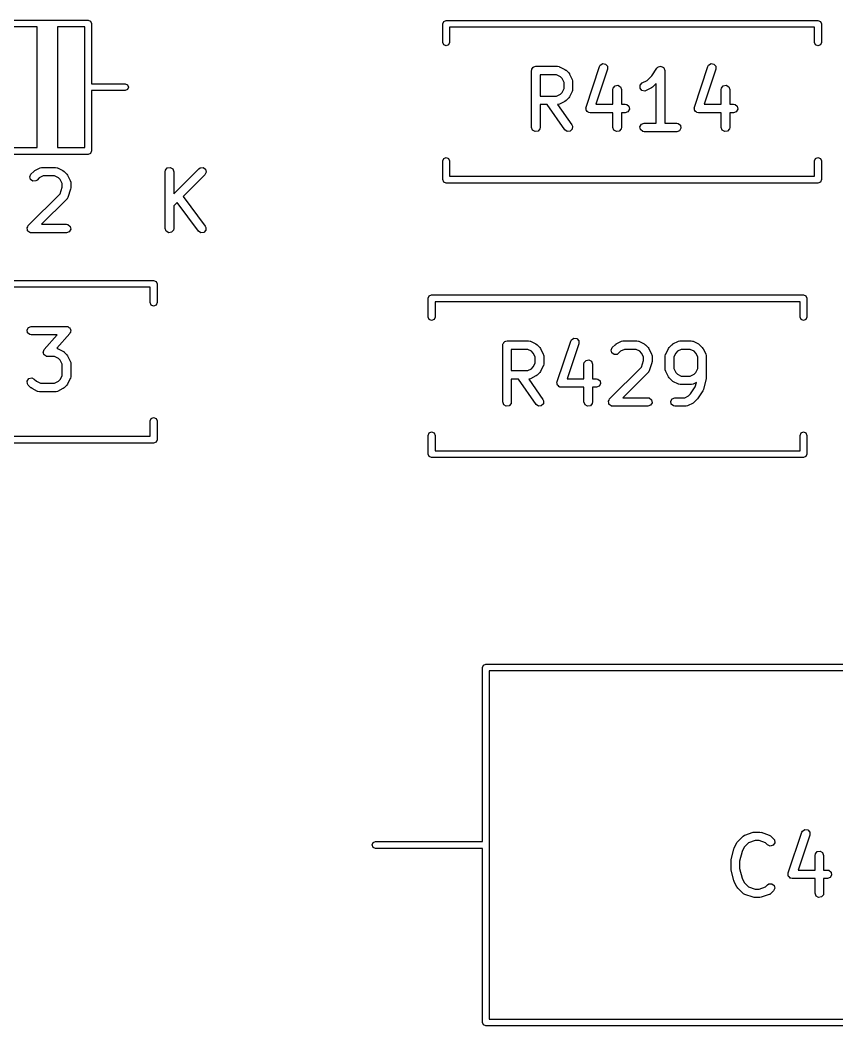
# Model space of a CAD drawing. Extents: x 51.5 to 133.2, y -98.1 to -25.9.
# Drawn here: x 91.35 to 105.71, y -45.2 to -27.52 of the extents above; entities that cross this region are included whole.
import ezdxf

# ---------------------------------------------------------------- set-up
doc = ezdxf.new("R2010")
doc.units = 0
doc.layers.add('BLACK', color=7, linetype='CONTINUOUS')

msp = doc.modelspace()

# ---------------------------------------------------------------- linework, layer by layer
at = {"layer": 'BLACK', "linetype": 'CONTINUOUS'}
for p, q in [((88.304, -27.522), (92.544, -27.522)), ((92.544, -27.522), (92.5864, -27.5396)), ((92.5864, -27.5396), (92.604, -27.582)), ((98.778, -27.586), (98.7956, -27.5436)), ((98.7956, -27.5436), (98.838, -27.526)), ((98.838, -27.526), (105.378, -27.526)), ((105.378, -27.526), (105.42, -27.5436)), ((105.42, -27.5436), (105.438, -27.586)), ((91.644, -27.642), (88.364, -27.642)), ((91.644, -29.762), (91.644, -27.642)), ((92.004, -27.642), (92.004, -29.762)), ((92.484, -27.642), (92.004, -27.642)), ((92.484, -29.762), (92.484, -27.642)), ((92.604, -27.582), (92.604, -28.642)), ((98.778, -27.916), (98.778, -27.586)), ((105.318, -27.646), (98.898, -27.646)), ((98.898, -27.646), (98.898, -27.916)), ((105.318, -27.916), (105.318, -27.646)), ((105.438, -27.586), (105.438, -27.916)), ((98.7956, -27.9584), (98.778, -27.916)), ((98.898, -27.916), (98.8804, -27.9584)), ((105.336, -27.9584), (105.318, -27.916)), ((105.438, -27.916), (105.42, -27.9584)), ((98.838, -27.976), (98.7956, -27.9584)), ((98.8804, -27.9584), (98.838, -27.976)), ((105.378, -27.976), (105.336, -27.9584)), ((105.42, -27.9584), (105.378, -27.976)), ((100.343, -28.4084), (100.344, -28.3986)), ((100.343, -29.4084), (100.343, -28.4084)), ((100.344, -28.3954), (100.345, -28.3925)), ((100.344, -28.3986), (100.344, -28.3954)), ((100.345, -28.3925), (100.347, -28.3827)), ((100.347, -28.3827), (100.36, -28.3678)), ((100.36, -28.3678), (100.369, -28.3509)), ((100.369, -28.3509), (100.376, -28.3486)), ((100.376, -28.3486), (100.38, -28.3434)), ((100.38, -28.3434), (100.399, -28.34)), ((100.399, -28.34), (100.418, -28.3334)), ((100.418, -28.3334), (100.798, -28.3334)), ((100.798, -28.3334), (100.824, -28.3379)), ((100.824, -28.3379), (100.828, -28.3408)), ((100.828, -28.3408), (100.832, -28.3413)), ((100.832, -28.3413), (100.927, -28.3889)), ((100.927, -28.3889), (100.945, -28.4023)), ((100.945, -28.4023), (100.947, -28.403)), ((100.947, -28.403), (100.994, -28.4506)), ((100.994, -28.4506), (101.007, -28.469)), ((101.299, -29.0513), (101.537, -28.337)), ((101.679, -28.3845), (101.474, -29)), ((101.537, -28.337), (101.549, -28.3141)), ((101.549, -28.3141), (101.593, -28.2873)), ((101.593, -28.2873), (101.644, -28.2948)), ((101.644, -28.2948), (101.678, -28.3332)), ((101.678, -28.3332), (101.679, -28.3845)), ((102.454, -28.5035), (102.546, -28.3668)), ((102.546, -28.3668), (102.564, -28.3479)), ((102.564, -28.3479), (102.568, -28.3467)), ((102.568, -28.3467), (102.57, -28.3434)), ((102.57, -28.3434), (102.592, -28.3396)), ((102.592, -28.3396), (102.613, -28.3335)), ((102.613, -28.3335), (102.617, -28.3353)), ((102.617, -28.3353), (102.621, -28.3345)), ((102.621, -28.3345), (102.64, -28.3454)), ((102.64, -28.3454), (102.66, -28.3541)), ((102.66, -28.3541), (102.662, -28.358)), ((102.662, -28.358), (102.665, -28.3602)), ((102.665, -28.3602), (102.673, -28.3806)), ((102.673, -28.3806), (102.683, -28.4001)), ((102.683, -28.4001), (102.682, -28.4043)), ((102.682, -28.4043), (102.683, -28.4084)), ((102.683, -28.4084), (102.683, -29.3334)), ((103.204, -29.0513), (103.442, -28.337)), ((103.584, -28.3845), (103.379, -29)), ((103.442, -28.337), (103.454, -28.3141)), ((103.454, -28.3141), (103.498, -28.2873)), ((103.498, -28.2873), (103.548, -28.2948)), ((103.548, -28.2948), (103.583, -28.3332)), ((103.583, -28.3332), (103.584, -28.3845)), ((100.493, -28.4834), (100.493, -28.8572)), ((100.781, -28.4834), (100.493, -28.4834)), ((100.849, -28.5176), (100.781, -28.4834)), ((100.88, -28.548), (100.849, -28.5176)), ((100.914, -28.6166), (100.88, -28.548)), ((100.914, -28.724), (100.914, -28.6166)), ((101.007, -28.469), (101.008, -28.4701)), ((101.008, -28.4701), (101.056, -28.5653)), ((101.056, -28.5653), (101.063, -28.5903)), ((101.063, -28.5903), (101.062, -28.5946)), ((101.062, -28.5946), (101.064, -28.5989)), ((101.064, -28.5989), (101.064, -28.7417)), ((102.253, -28.6643), (102.289, -28.627)), ((102.289, -28.627), (102.373, -28.5848)), ((102.373, -28.5848), (102.454, -28.5035)), ((102.533, -28.6371), (102.471, -28.6995)), ((102.533, -29.3334), (102.533, -28.6371)), ((92.604, -28.642), (93.194, -28.642)), ((93.194, -28.762), (92.604, -28.762)), ((92.604, -28.762), (92.604, -29.822)), ((93.194, -28.642), (93.2364, -28.6596)), ((93.2364, -28.7444), (93.194, -28.762)), ((93.2364, -28.6596), (93.254, -28.702)), ((93.254, -28.702), (93.2364, -28.7444)), ((100.849, -28.8229), (100.88, -28.7925)), ((100.88, -28.7925), (100.914, -28.724)), ((101.056, -28.7753), (101.008, -28.8705)), ((101.057, -28.7708), (101.056, -28.7753)), ((101.059, -28.7674), (101.057, -28.7708)), ((101.064, -28.7417), (101.059, -28.7674)), ((101.771, -28.7417), (101.776, -28.7161)), ((101.771, -29), (101.771, -28.7417)), ((101.776, -28.7161), (101.809, -28.6768)), ((101.809, -28.6768), (101.859, -28.6679)), ((101.859, -28.6679), (101.904, -28.6935)), ((101.904, -28.6935), (101.921, -28.7417)), ((101.921, -28.7417), (101.921, -29)), ((102.25, -28.7155), (102.253, -28.6643)), ((102.281, -28.7567), (102.25, -28.7155)), ((102.331, -28.7686), (102.281, -28.7567)), ((102.356, -28.7612), (102.331, -28.7686)), ((102.451, -28.7136), (102.356, -28.7612)), ((102.452, -28.7124), (102.451, -28.7136)), ((102.471, -28.6995), (102.452, -28.7124)), ((103.676, -28.7417), (103.68, -28.7161)), ((103.676, -29), (103.676, -28.7417)), ((103.68, -28.7161), (103.713, -28.6768)), ((103.713, -28.6768), (103.764, -28.6679)), ((103.764, -28.6679), (103.808, -28.6935)), ((103.808, -28.6935), (103.826, -28.7417)), ((103.826, -28.7417), (103.826, -29)), ((100.493, -28.8572), (100.781, -28.8572)), ((100.781, -28.8572), (100.849, -28.8229)), ((100.927, -28.9517), (100.832, -28.9993)), ((100.928, -28.9505), (100.927, -28.9517)), ((100.947, -28.9376), (100.928, -28.9505)), ((100.994, -28.89), (100.947, -28.9376)), ((100.995, -28.8885), (100.994, -28.89)), ((101.008, -28.8705), (100.995, -28.8885)), ((100.617, -29.0072), (100.493, -29.0072)), ((100.493, -29.0072), (100.493, -29.4084)), ((100.928, -29.4514), (100.617, -29.0072)), ((100.803, -29.0057), (100.799, -29.0068)), ((100.799, -29.0068), (101.05, -29.3654)), ((100.807, -29.0067), (100.803, -29.0057)), ((100.832, -28.9993), (100.807, -29.0067)), ((101.296, -29.062), (101.299, -29.0571)), ((101.3, -29.0822), (101.296, -29.062)), ((101.299, -29.0571), (101.299, -29.0513)), ((101.3, -29.1026), (101.3, -29.0822)), ((101.304, -29.1069), (101.3, -29.1026)), ((101.305, -29.1125), (101.304, -29.1069)), ((101.321, -29.1257), (101.305, -29.1125)), ((101.334, -29.141), (101.321, -29.1257)), ((101.34, -29.1418), (101.334, -29.141)), ((101.344, -29.1455), (101.34, -29.1418)), ((101.37, -29.15), (101.344, -29.1455)), ((101.771, -29.15), (101.37, -29.15)), ((101.474, -29), (101.771, -29)), ((101.771, -29.4084), (101.771, -29.15)), ((101.921, -29), (101.989, -29)), ((101.989, -29.15), (101.921, -29.15)), ((101.921, -29.15), (101.921, -29.4084)), ((101.989, -29), (102.015, -29.0046)), ((102.037, -29.1325), (101.989, -29.15)), ((102.015, -29.0046), (102.054, -29.0375)), ((102.063, -29.0881), (102.037, -29.1325)), ((102.054, -29.0375), (102.063, -29.0881)), ((103.201, -29.062), (103.204, -29.0571)), ((103.204, -29.0822), (103.201, -29.062)), ((103.204, -29.0571), (103.204, -29.0513)), ((103.205, -29.1026), (103.204, -29.0822)), ((103.209, -29.1069), (103.205, -29.1026)), ((103.21, -29.1125), (103.209, -29.1069)), ((103.225, -29.1257), (103.21, -29.1125)), ((103.239, -29.141), (103.225, -29.1257)), ((103.245, -29.1418), (103.239, -29.141)), ((103.249, -29.1455), (103.245, -29.1418)), ((103.275, -29.15), (103.249, -29.1455)), ((103.676, -29.15), (103.275, -29.15)), ((103.379, -29), (103.676, -29)), ((103.676, -29.4084), (103.676, -29.15)), ((103.826, -29), (103.894, -29)), ((103.894, -29.15), (103.826, -29.15)), ((103.826, -29.15), (103.826, -29.4084)), ((103.894, -29), (103.919, -29.0046)), ((103.942, -29.1325), (103.894, -29.15)), ((103.919, -29.0046), (103.959, -29.0375)), ((103.968, -29.0881), (103.942, -29.1325)), ((103.959, -29.0375), (103.968, -29.0881)), ((102.274, -29.3509), (102.322, -29.3334)), ((102.322, -29.3334), (102.533, -29.3334)), ((102.683, -29.3334), (102.894, -29.3334)), ((102.894, -29.3334), (102.919, -29.3379)), ((102.919, -29.3379), (102.959, -29.3709)), ((100.36, -29.4566), (100.343, -29.4084)), ((100.404, -29.4822), (100.36, -29.4566)), ((100.455, -29.4733), (100.404, -29.4822)), ((100.488, -29.434), (100.455, -29.4733)), ((100.493, -29.4084), (100.488, -29.434)), ((100.97, -29.4808), (100.928, -29.4514)), ((101.021, -29.4764), (100.97, -29.4808)), ((101.057, -29.4401), (101.021, -29.4764)), ((101.05, -29.3654), (101.061, -29.389)), ((101.061, -29.389), (101.057, -29.4401)), ((101.789, -29.4566), (101.771, -29.4084)), ((101.833, -29.4822), (101.789, -29.4566)), ((101.884, -29.4733), (101.833, -29.4822)), ((101.917, -29.434), (101.884, -29.4733)), ((101.921, -29.4084), (101.917, -29.434)), ((102.248, -29.3954), (102.274, -29.3509)), ((102.257, -29.4459), (102.248, -29.3954)), ((102.297, -29.4789), (102.257, -29.4459)), ((102.322, -29.4834), (102.297, -29.4789)), ((102.894, -29.4834), (102.322, -29.4834)), ((102.942, -29.4658), (102.894, -29.4834)), ((102.968, -29.4214), (102.942, -29.4658)), ((102.959, -29.3709), (102.968, -29.4214)), ((103.693, -29.4566), (103.676, -29.4084)), ((103.738, -29.4822), (103.693, -29.4566)), ((103.788, -29.4733), (103.738, -29.4822)), ((103.821, -29.434), (103.788, -29.4733)), ((103.826, -29.4084), (103.821, -29.434)), ((88.364, -29.762), (91.644, -29.762)), ((92.004, -29.762), (92.484, -29.762)), ((92.5864, -29.8644), (92.544, -29.882)), ((92.604, -29.822), (92.5864, -29.8644)), ((92.544, -29.882), (88.304, -29.882)), ((98.778, -29.996), (98.7956, -29.9536)), ((98.778, -30.326), (98.778, -29.996)), ((98.7956, -29.9536), (98.838, -29.936)), ((98.838, -29.936), (98.8804, -29.9536)), ((98.8804, -29.9536), (98.898, -29.996)), ((98.898, -29.996), (98.898, -30.266)), ((105.318, -29.996), (105.336, -29.9536)), ((105.318, -30.266), (105.318, -29.996)), ((105.336, -29.9536), (105.378, -29.936)), ((105.378, -29.936), (105.42, -29.9536)), ((105.42, -29.9536), (105.438, -29.996)), ((105.438, -29.996), (105.438, -30.326)), ((91.516, -30.2751), (91.5376, -30.2286)), ((91.5376, -30.2286), (91.5853, -30.181)), ((91.5853, -30.181), (91.6036, -30.1681)), ((91.6036, -30.1681), (91.6047, -30.1669)), ((91.6047, -30.1669), (91.7, -30.1193)), ((91.7, -30.1193), (91.7249, -30.1119)), ((91.7249, -30.1119), (91.7293, -30.1129)), ((91.7293, -30.1129), (91.7335, -30.1114)), ((91.7335, -30.1114), (91.9716, -30.1114)), ((91.9716, -30.1114), (91.9973, -30.1159)), ((91.9973, -30.1159), (92.0007, -30.1188)), ((92.0007, -30.1188), (92.0052, -30.1193)), ((92.0052, -30.1193), (92.1004, -30.1669)), ((92.1004, -30.1669), (92.1184, -30.1803)), ((92.1184, -30.1803), (92.1199, -30.181)), ((92.1199, -30.181), (92.1675, -30.2286)), ((92.1675, -30.2286), (92.1804, -30.247)), ((93.8971, -30.1864), (93.9016, -30.1607)), ((93.8971, -31.1864), (93.8971, -30.1864)), ((93.9016, -30.1607), (93.9346, -30.1214)), ((93.9346, -30.1214), (93.9851, -30.1125)), ((93.9851, -30.1125), (94.0295, -30.1382)), ((94.0295, -30.1382), (94.0471, -30.1864)), ((94.0471, -30.5767), (94.4905, -30.1333)), ((94.0471, -30.1864), (94.0471, -30.5767)), ((94.4905, -30.1333), (94.5118, -30.1184)), ((94.5118, -30.1184), (94.5629, -30.1139)), ((94.5629, -30.1139), (94.605, -30.1434)), ((94.6182, -30.1929), (94.5966, -30.2394)), ((94.605, -30.1434), (94.6182, -30.1929)), ((91.5292, -30.3246), (91.516, -30.2751)), ((91.5713, -30.3541), (91.5292, -30.3246)), ((91.6224, -30.3496), (91.5713, -30.3541)), ((91.6437, -30.3347), (91.6224, -30.3496)), ((91.6827, -30.2956), (91.6437, -30.3347)), ((91.7512, -30.2614), (91.6827, -30.2956)), ((91.9539, -30.2614), (91.7512, -30.2614)), ((92.0224, -30.2956), (91.9539, -30.2614)), ((92.0528, -30.326), (92.0224, -30.2956)), ((92.0871, -30.3946), (92.0528, -30.326)), ((92.0871, -30.4599), (92.0871, -30.3946)), ((92.1804, -30.247), (92.1816, -30.2481)), ((92.1816, -30.2481), (92.2292, -30.3433)), ((92.2292, -30.3433), (92.2366, -30.3683)), ((92.2366, -30.3683), (92.2356, -30.3726)), ((92.2356, -30.3726), (92.2371, -30.3769)), ((92.2371, -30.3769), (92.2371, -30.4721)), ((94.5966, -30.2394), (94.214, -30.622)), ((98.7956, -30.3684), (98.778, -30.326)), ((98.838, -30.386), (98.7956, -30.3684)), ((105.378, -30.386), (98.838, -30.386)), ((98.898, -30.266), (105.318, -30.266)), ((105.42, -30.3684), (105.378, -30.386)), ((105.438, -30.326), (105.42, -30.3684)), ((91.49, -31.1333), (92.0489, -30.5744)), ((92.0489, -30.5744), (92.0871, -30.4599)), ((92.2332, -30.4958), (92.1856, -30.6387)), ((92.2371, -30.4721), (92.2332, -30.4942)), ((92.2332, -30.4942), (92.2332, -30.4958)), ((92.1675, -30.668), (91.7241, -31.1114)), ((92.1694, -30.6639), (92.1675, -30.668)), ((92.1732, -30.6616), (92.1694, -30.6639)), ((92.1856, -30.6387), (92.1732, -30.6616)), ((94.1068, -30.7291), (94.0471, -30.7889)), ((94.4835, -31.2314), (94.1068, -30.7291)), ((94.214, -30.622), (94.6035, -31.1414)), ((94.0471, -30.7889), (94.0471, -31.1864)), ((91.7241, -31.1114), (92.1621, -31.1114)), ((92.1621, -31.1114), (92.1877, -31.1159)), ((92.1877, -31.1159), (92.227, -31.1489)), ((91.4683, -31.1798), (91.4698, -31.1767)), ((91.4742, -31.2016), (91.4683, -31.1798)), ((91.4692, -31.1734), (91.4805, -31.1538)), ((91.4698, -31.1767), (91.4692, -31.1734)), ((91.4781, -31.2239), (91.4742, -31.2016)), ((91.4807, -31.2261), (91.4781, -31.2239)), ((91.4805, -31.1538), (91.49, -31.1333)), ((91.4816, -31.2294), (91.4807, -31.2261)), ((91.5001, -31.2423), (91.4816, -31.2294)), ((91.5174, -31.2569), (91.5001, -31.2423)), ((91.522, -31.2577), (91.5174, -31.2569)), ((91.5236, -31.2588), (91.522, -31.2577)), ((91.5269, -31.2585), (91.5236, -31.2588)), ((91.543, -31.2614), (91.5269, -31.2585)), ((92.1621, -31.2614), (91.543, -31.2614)), ((92.2103, -31.2438), (92.1621, -31.2614)), ((92.236, -31.1994), (92.2103, -31.2438)), ((92.227, -31.1489), (92.236, -31.1994)), ((93.9146, -31.2346), (93.8971, -31.1864)), ((93.9591, -31.2602), (93.9146, -31.2346)), ((94.0096, -31.2513), (93.9591, -31.2602)), ((94.0426, -31.212), (94.0096, -31.2513)), ((94.0471, -31.1864), (94.0426, -31.212)), ((94.5265, -31.2594), (94.4835, -31.2314)), ((94.5774, -31.2533), (94.5265, -31.2594)), ((94.6125, -31.2158), (94.5774, -31.2533)), ((94.6035, -31.1414), (94.6153, -31.1646)), ((94.6153, -31.1646), (94.6125, -31.2158)), ((87.154, -32.098), (93.694, -32.098)), ((93.694, -32.098), (93.7364, -32.1156)), ((93.7364, -32.1156), (93.754, -32.158)), ((93.754, -32.158), (93.754, -32.488)), ((93.634, -32.218), (87.214, -32.218)), ((93.634, -32.488), (93.634, -32.218)), ((98.5416, -32.3696), (98.584, -32.352)), ((98.584, -32.352), (105.124, -32.352)), ((105.124, -32.352), (105.166, -32.3696)), ((93.6516, -32.5304), (93.634, -32.488)), ((93.754, -32.488), (93.7364, -32.5304)), ((98.524, -32.412), (98.5416, -32.3696)), ((98.524, -32.742), (98.524, -32.412)), ((105.064, -32.472), (98.644, -32.472)), ((98.644, -32.472), (98.644, -32.742)), ((105.064, -32.742), (105.064, -32.472)), ((105.166, -32.3696), (105.184, -32.412)), ((105.184, -32.412), (105.184, -32.742)), ((93.694, -32.548), (93.6516, -32.5304)), ((93.7364, -32.5304), (93.694, -32.548)), ((98.5416, -32.7844), (98.524, -32.742)), ((98.584, -32.802), (98.5416, -32.7844)), ((98.6264, -32.7844), (98.584, -32.802)), ((98.644, -32.742), (98.6264, -32.7844)), ((105.082, -32.7844), (105.064, -32.742)), ((105.124, -32.802), (105.082, -32.7844)), ((105.166, -32.7844), (105.124, -32.802)), ((105.184, -32.742), (105.166, -32.7844)), ((91.4692, -32.9674), (91.4948, -32.9229)), ((91.4781, -33.0179), (91.4692, -32.9674)), ((91.5174, -33.0509), (91.4781, -33.0179)), ((91.4948, -32.9229), (91.543, -32.9054)), ((91.543, -33.0554), (91.5174, -33.0509)), ((91.543, -32.9054), (92.1621, -32.9054)), ((91.9968, -33.0554), (91.543, -33.0554)), ((91.7723, -33.3119), (91.9968, -33.0554)), ((92.2185, -33.0298), (91.991, -33.2898)), ((92.1621, -32.9054), (92.1732, -32.9073)), ((92.1732, -32.9073), (92.1766, -32.9068)), ((92.1766, -32.9068), (92.1793, -32.9084)), ((92.1793, -32.9084), (92.1877, -32.9099)), ((92.1877, -32.9099), (92.2032, -32.9229)), ((92.2032, -32.9229), (92.2205, -32.9334)), ((92.2258, -33.0109), (92.2185, -33.0298)), ((92.2205, -32.9334), (92.2225, -32.939)), ((92.2225, -32.939), (92.227, -32.9429)), ((92.236, -32.9934), (92.2258, -33.0109)), ((92.227, -32.9429), (92.2306, -32.9628)), ((92.2306, -32.9628), (92.2371, -32.9819)), ((92.2371, -32.9819), (92.2349, -32.9875)), ((92.2349, -32.9875), (92.236, -32.9934)), ((99.8345, -33.2344), (99.8362, -33.2246)), ((99.8345, -34.2344), (99.8345, -33.2344)), ((99.8357, -33.2214), (99.8373, -33.2185)), ((99.8362, -33.2246), (99.8357, -33.2214)), ((99.8373, -33.2185), (99.839, -33.2087)), ((99.839, -33.2087), (99.8516, -33.1938)), ((99.8516, -33.1938), (99.8613, -33.1769)), ((99.8613, -33.1769), (99.8677, -33.1746)), ((99.8677, -33.1746), (99.872, -33.1694)), ((99.872, -33.1694), (99.8912, -33.166)), ((99.8912, -33.166), (99.9095, -33.1594)), ((99.9095, -33.1594), (100.29, -33.1594)), ((100.29, -33.1594), (100.316, -33.1639)), ((100.316, -33.1639), (100.32, -33.1668)), ((100.32, -33.1668), (100.324, -33.1673)), ((100.324, -33.1673), (100.419, -33.2149)), ((100.419, -33.2149), (100.437, -33.2283)), ((100.437, -33.2283), (100.439, -33.229)), ((100.439, -33.229), (100.486, -33.2766)), ((100.791, -33.8773), (101.029, -33.163)), ((101.171, -33.2105), (100.966, -33.826)), ((101.029, -33.163), (101.041, -33.1401)), ((101.041, -33.1401), (101.085, -33.1133)), ((101.085, -33.1133), (101.136, -33.1208)), ((101.136, -33.1208), (101.17, -33.1592)), ((101.17, -33.1592), (101.171, -33.2105)), ((101.761, -33.2766), (101.809, -33.229)), ((101.809, -33.229), (101.827, -33.2161)), ((101.827, -33.2161), (101.828, -33.2149)), ((101.828, -33.2149), (101.924, -33.1673)), ((101.924, -33.1673), (101.949, -33.1599)), ((101.949, -33.1599), (101.953, -33.1609)), ((101.953, -33.1609), (101.957, -33.1594)), ((101.957, -33.1594), (102.195, -33.1594)), ((102.195, -33.1594), (102.221, -33.1639)), ((102.221, -33.1639), (102.224, -33.1668)), ((102.224, -33.1668), (102.229, -33.1673)), ((102.229, -33.1673), (102.324, -33.2149)), ((102.324, -33.2149), (102.342, -33.2283)), ((102.342, -33.2283), (102.344, -33.229)), ((102.344, -33.229), (102.391, -33.2766)), ((102.761, -33.2766), (102.809, -33.229)), ((102.809, -33.229), (102.827, -33.2161)), ((102.827, -33.2161), (102.828, -33.2149)), ((102.828, -33.2149), (102.924, -33.1673)), ((102.924, -33.1673), (102.949, -33.1599)), ((102.949, -33.1599), (102.953, -33.1609)), ((102.953, -33.1609), (102.957, -33.1594)), ((102.957, -33.1594), (103.148, -33.1594)), ((103.148, -33.1594), (103.173, -33.1639)), ((103.173, -33.1639), (103.177, -33.1668)), ((103.177, -33.1668), (103.181, -33.1673)), ((103.181, -33.1673), (103.276, -33.2149)), ((103.276, -33.2149), (103.294, -33.2283)), ((103.294, -33.2283), (103.296, -33.229)), ((103.296, -33.229), (103.344, -33.2766)), ((91.7538, -33.3598), (91.7559, -33.3542)), ((91.7603, -33.3789), (91.7538, -33.3598)), ((91.7549, -33.3483), (91.765, -33.3308)), ((91.7559, -33.3542), (91.7549, -33.3483)), ((91.7638, -33.3988), (91.7603, -33.3789)), ((91.7684, -33.4027), (91.7638, -33.3988)), ((91.765, -33.3308), (91.7723, -33.3119)), ((91.7703, -33.4083), (91.7684, -33.4027)), ((91.7876, -33.4188), (91.7703, -33.4083)), ((91.991, -33.2898), (91.9973, -33.2909)), ((91.9973, -33.2909), (92.0007, -33.2937)), ((92.0007, -33.2937), (92.0052, -33.2943)), ((92.0052, -33.2943), (92.1004, -33.3419)), ((92.1004, -33.3419), (92.1184, -33.3552)), ((92.1184, -33.3552), (92.1199, -33.3559)), ((92.1199, -33.3559), (92.1675, -33.4035)), ((92.1675, -33.4035), (92.1804, -33.4219)), ((99.9845, -33.3094), (99.9845, -33.6832)), ((100.273, -33.3094), (99.9845, -33.3094)), ((100.341, -33.3436), (100.273, -33.3094)), ((100.372, -33.374), (100.341, -33.3436)), ((100.406, -33.4426), (100.372, -33.374)), ((100.486, -33.2766), (100.499, -33.295)), ((100.499, -33.295), (100.5, -33.2961)), ((100.5, -33.2961), (100.548, -33.3913)), ((100.548, -33.3913), (100.555, -33.4163)), ((101.74, -33.3231), (101.761, -33.2766)), ((101.753, -33.3726), (101.74, -33.3231)), ((101.795, -33.4021), (101.753, -33.3726)), ((101.846, -33.3976), (101.795, -33.4021)), ((101.867, -33.3827), (101.846, -33.3976)), ((101.906, -33.3436), (101.867, -33.3827)), ((101.975, -33.3094), (101.906, -33.3436)), ((102.178, -33.3094), (101.975, -33.3094)), ((102.246, -33.3436), (102.178, -33.3094)), ((102.276, -33.374), (102.246, -33.3436)), ((102.311, -33.4426), (102.276, -33.374)), ((102.391, -33.2766), (102.404, -33.295)), ((102.404, -33.295), (102.405, -33.2961)), ((102.405, -33.2961), (102.453, -33.3913)), ((102.453, -33.3913), (102.46, -33.4163)), ((102.692, -33.4249), (102.696, -33.3992)), ((102.696, -33.3992), (102.699, -33.3958)), ((102.699, -33.3958), (102.7, -33.3913)), ((102.7, -33.3913), (102.747, -33.2961)), ((102.747, -33.2961), (102.761, -33.2781)), ((102.761, -33.2781), (102.761, -33.2766)), ((102.876, -33.374), (102.842, -33.4426)), ((102.906, -33.3436), (102.876, -33.374)), ((102.975, -33.3094), (102.906, -33.3436)), ((103.13, -33.3094), (102.975, -33.3094)), ((103.198, -33.3436), (103.13, -33.3094)), ((103.229, -33.374), (103.198, -33.3436)), ((103.263, -33.4426), (103.229, -33.374)), ((103.344, -33.2766), (103.356, -33.295)), ((103.356, -33.295), (103.358, -33.2961)), ((103.358, -33.2961), (103.405, -33.3913)), ((103.405, -33.3913), (103.413, -33.4163)), ((91.8031, -33.4318), (91.7876, -33.4188)), ((91.8116, -33.4333), (91.8031, -33.4318)), ((91.8142, -33.4349), (91.8116, -33.4333)), ((91.8177, -33.4344), (91.8142, -33.4349)), ((91.8288, -33.4363), (91.8177, -33.4344)), ((91.9539, -33.4363), (91.8288, -33.4363)), ((92.0224, -33.4706), (91.9539, -33.4363)), ((92.0528, -33.501), (92.0224, -33.4706)), ((92.0871, -33.5695), (92.0528, -33.501)), ((92.0871, -33.7722), (92.0871, -33.5695)), ((92.1804, -33.4219), (92.1816, -33.423)), ((92.1816, -33.423), (92.2292, -33.5183)), ((92.2292, -33.5183), (92.2366, -33.5432)), ((92.2366, -33.5432), (92.2356, -33.5476)), ((92.2356, -33.5476), (92.2371, -33.5518)), ((92.2371, -33.5518), (92.2371, -33.7899)), ((100.372, -33.6185), (100.406, -33.55)), ((100.406, -33.55), (100.406, -33.4426)), ((100.556, -33.5677), (100.551, -33.5934)), ((100.555, -33.4163), (100.554, -33.4206)), ((100.554, -33.4206), (100.556, -33.4249)), ((100.556, -33.4249), (100.556, -33.5677)), ((101.263, -33.5677), (101.268, -33.5421)), ((101.263, -33.826), (101.263, -33.5677)), ((101.268, -33.5421), (101.301, -33.5028)), ((101.301, -33.5028), (101.351, -33.4939)), ((101.351, -33.4939), (101.396, -33.5195)), ((101.396, -33.5195), (101.413, -33.5677)), ((101.413, -33.5677), (101.413, -33.826)), ((102.273, -33.6224), (102.311, -33.5079)), ((102.311, -33.5079), (102.311, -33.4426)), ((102.457, -33.5438), (102.409, -33.6867)), ((102.461, -33.5201), (102.457, -33.5422)), ((102.457, -33.5422), (102.457, -33.5438)), ((102.46, -33.4163), (102.459, -33.4206)), ((102.459, -33.4206), (102.461, -33.4249)), ((102.461, -33.4249), (102.461, -33.5201)), ((102.692, -33.663), (102.692, -33.4249)), ((102.842, -33.4426), (102.842, -33.6452)), ((103.263, -33.6452), (103.263, -33.4426)), ((103.413, -33.4163), (103.412, -33.4206)), ((103.412, -33.4206), (103.413, -33.4249)), ((103.413, -33.4249), (103.413, -33.8058)), ((99.9845, -33.6832), (100.273, -33.6832)), ((100.273, -33.6832), (100.341, -33.6489)), ((100.341, -33.6489), (100.372, -33.6185)), ((100.439, -33.7636), (100.42, -33.7765)), ((100.486, -33.716), (100.439, -33.7636)), ((100.487, -33.7145), (100.486, -33.716)), ((100.5, -33.6965), (100.487, -33.7145)), ((100.548, -33.6013), (100.5, -33.6965)), ((100.549, -33.5968), (100.548, -33.6013)), ((100.551, -33.5934), (100.549, -33.5968)), ((101.714, -34.1813), (102.273, -33.6224)), ((102.391, -33.716), (101.948, -34.1594)), ((102.393, -33.7119), (102.391, -33.716)), ((102.397, -33.7096), (102.393, -33.7119)), ((102.409, -33.6867), (102.397, -33.7096)), ((102.693, -33.6672), (102.692, -33.663)), ((102.692, -33.6715), (102.693, -33.6672)), ((102.7, -33.6965), (102.692, -33.6715)), ((102.747, -33.7917), (102.7, -33.6965)), ((102.842, -33.6452), (102.876, -33.7138)), ((102.876, -33.7138), (102.906, -33.7442)), ((102.906, -33.7442), (102.975, -33.7784)), ((103.13, -33.7784), (103.198, -33.7442)), ((103.198, -33.7442), (103.229, -33.7138)), ((103.229, -33.7138), (103.263, -33.6452)), ((91.4706, -33.8657), (91.5, -33.8237)), ((91.4751, -33.9168), (91.4706, -33.8657)), ((91.49, -33.9382), (91.4751, -33.9168)), ((91.5376, -33.9858), (91.49, -33.9382)), ((91.5, -33.8237), (91.5496, -33.8104)), ((91.5496, -33.8104), (91.5961, -33.8321)), ((91.5961, -33.8321), (91.6351, -33.8711)), ((91.6351, -33.8711), (91.7036, -33.9054)), ((91.7036, -33.9054), (91.9539, -33.9054)), ((91.9539, -33.9054), (92.0224, -33.8711)), ((92.0224, -33.8711), (92.0528, -33.8407)), ((92.0528, -33.8407), (92.0871, -33.7722)), ((92.1675, -33.9382), (92.1199, -33.9858)), ((92.1682, -33.9367), (92.1675, -33.9382)), ((92.1816, -33.9187), (92.1682, -33.9367)), ((92.2292, -33.8234), (92.1816, -33.9187)), ((92.2297, -33.819), (92.2292, -33.8234)), ((92.2326, -33.8156), (92.2297, -33.819)), ((92.2371, -33.7899), (92.2326, -33.8156)), ((100.109, -33.8332), (99.9845, -33.8332)), ((99.9845, -33.8332), (99.9845, -34.2344)), ((100.42, -34.2774), (100.109, -33.8332)), ((100.295, -33.8317), (100.291, -33.8328)), ((100.291, -33.8328), (100.542, -34.1914)), ((100.299, -33.8327), (100.295, -33.8317)), ((100.324, -33.8253), (100.299, -33.8327)), ((100.419, -33.7777), (100.324, -33.8253)), ((100.42, -33.7765), (100.419, -33.7777)), ((100.788, -33.888), (100.791, -33.8831)), ((100.792, -33.9082), (100.788, -33.888)), ((100.791, -33.8831), (100.791, -33.8773)), ((100.792, -33.9286), (100.792, -33.9082)), ((100.796, -33.9329), (100.792, -33.9286)), ((100.797, -33.9385), (100.796, -33.9329)), ((100.813, -33.9517), (100.797, -33.9385)), ((100.966, -33.826), (101.263, -33.826)), ((101.413, -33.826), (101.481, -33.826)), ((101.481, -33.826), (101.507, -33.8306)), ((101.507, -33.8306), (101.546, -33.8635)), ((101.555, -33.9141), (101.529, -33.9585)), ((101.546, -33.8635), (101.555, -33.9141)), ((102.748, -33.7929), (102.747, -33.7917)), ((102.761, -33.8112), (102.748, -33.7929)), ((102.809, -33.8588), (102.761, -33.8112)), ((102.81, -33.8595), (102.809, -33.8588)), ((102.828, -33.8729), (102.81, -33.8595)), ((102.924, -33.9205), (102.828, -33.8729)), ((102.928, -33.921), (102.924, -33.9205)), ((102.931, -33.9239), (102.928, -33.921)), ((102.957, -33.9284), (102.931, -33.9239)), ((103.148, -33.9284), (102.957, -33.9284)), ((102.975, -33.7784), (103.13, -33.7784)), ((103.152, -33.9269), (103.148, -33.9284)), ((103.156, -33.9279), (103.152, -33.9269)), ((103.181, -33.9205), (103.156, -33.9279)), ((103.239, -33.8914), (103.181, -33.9205)), ((103.221, -33.9655), (103.239, -33.8914)), ((103.411, -33.824), (103.363, -34.0145)), ((103.413, -33.8058), (103.41, -33.8206)), ((103.41, -33.8206), (103.411, -33.824)), ((91.5391, -33.9865), (91.5376, -33.9858)), ((91.5571, -33.9998), (91.5391, -33.9865)), ((91.6524, -34.0475), (91.5571, -33.9998)), ((91.6568, -34.048), (91.6524, -34.0475)), ((91.6603, -34.0509), (91.6568, -34.048)), ((91.6859, -34.0554), (91.6603, -34.0509)), ((91.9716, -34.0554), (91.6859, -34.0554)), ((91.9758, -34.0538), (91.9716, -34.0554)), ((91.9802, -34.0549), (91.9758, -34.0538)), ((92.0052, -34.0475), (91.9802, -34.0549)), ((92.1004, -33.9998), (92.0052, -34.0475)), ((92.1015, -33.9987), (92.1004, -33.9998)), ((92.1199, -33.9858), (92.1015, -33.9987)), ((100.826, -33.967), (100.813, -33.9517)), ((100.832, -33.9678), (100.826, -33.967)), ((100.836, -33.9715), (100.832, -33.9678)), ((100.862, -33.976), (100.836, -33.9715)), ((101.263, -33.976), (100.862, -33.976)), ((101.263, -34.2344), (101.263, -33.976)), ((101.481, -33.976), (101.413, -33.976)), ((101.413, -33.976), (101.413, -34.2344)), ((101.529, -33.9585), (101.481, -33.976)), ((103.103, -34.1251), (103.137, -34.0914)), ((103.137, -34.0914), (103.221, -33.9655)), ((103.353, -34.0379), (103.258, -34.1807)), ((103.363, -34.0145), (103.353, -34.0375)), ((103.353, -34.0375), (103.353, -34.0379)), ((99.8521, -34.2826), (99.8345, -34.2344)), ((99.8965, -34.3082), (99.8521, -34.2826)), ((99.98, -34.26), (99.947, -34.2993)), ((99.9845, -34.2344), (99.98, -34.26)), ((100.462, -34.3068), (100.42, -34.2774)), ((100.549, -34.2661), (100.513, -34.3024)), ((100.542, -34.1914), (100.553, -34.215)), ((100.553, -34.215), (100.549, -34.2661)), ((101.281, -34.2826), (101.263, -34.2344)), ((101.325, -34.3082), (101.281, -34.2826)), ((101.409, -34.26), (101.376, -34.2993)), ((101.413, -34.2344), (101.409, -34.26)), ((101.692, -34.2278), (101.693, -34.2247)), ((101.698, -34.2496), (101.692, -34.2278)), ((101.693, -34.2214), (101.704, -34.2018)), ((101.693, -34.2247), (101.693, -34.2214)), ((101.702, -34.2719), (101.698, -34.2496)), ((101.704, -34.2741), (101.702, -34.2719)), ((101.704, -34.2018), (101.714, -34.1813)), ((101.705, -34.2774), (101.704, -34.2741)), ((101.724, -34.2903), (101.705, -34.2774)), ((101.741, -34.3049), (101.724, -34.2903)), ((101.948, -34.1594), (102.386, -34.1594)), ((102.386, -34.1594), (102.411, -34.1639)), ((102.434, -34.2918), (102.386, -34.3094)), ((102.411, -34.1639), (102.451, -34.1969)), ((102.46, -34.2474), (102.434, -34.2918)), ((102.451, -34.1969), (102.46, -34.2474)), ((102.788, -34.2214), (102.814, -34.1769)), ((102.797, -34.2719), (102.788, -34.2214)), ((102.836, -34.3049), (102.797, -34.2719)), ((102.814, -34.1769), (102.862, -34.1594)), ((102.862, -34.1594), (103.035, -34.1594)), ((103.035, -34.1594), (103.103, -34.1251)), ((103.181, -34.2538), (103.086, -34.3015)), ((103.182, -34.2527), (103.181, -34.2538)), ((103.201, -34.2398), (103.182, -34.2527)), ((103.248, -34.1922), (103.201, -34.2398)), ((103.25, -34.189), (103.248, -34.1922)), ((103.258, -34.1807), (103.25, -34.189)), ((99.947, -34.2993), (99.8965, -34.3082)), ((100.513, -34.3024), (100.462, -34.3068)), ((101.376, -34.2993), (101.325, -34.3082)), ((101.746, -34.3057), (101.741, -34.3049)), ((101.747, -34.3068), (101.746, -34.3057)), ((101.751, -34.3065), (101.747, -34.3068)), ((101.767, -34.3094), (101.751, -34.3065)), ((102.386, -34.3094), (101.767, -34.3094)), ((102.862, -34.3094), (102.836, -34.3049)), ((103.052, -34.3094), (102.862, -34.3094)), ((103.057, -34.3078), (103.052, -34.3094)), ((103.061, -34.3089), (103.057, -34.3078)), ((103.086, -34.3015), (103.061, -34.3089)), ((93.634, -34.568), (93.6516, -34.5256)), ((93.634, -34.838), (93.634, -34.568)), ((93.6516, -34.5256), (93.694, -34.508)), ((93.694, -34.508), (93.7364, -34.5256)), ((93.7364, -34.5256), (93.754, -34.568)), ((93.754, -34.568), (93.754, -34.898)), ((98.524, -34.822), (98.5416, -34.7796)), ((98.524, -35.152), (98.524, -34.822)), ((98.5416, -34.7796), (98.584, -34.762)), ((98.584, -34.762), (98.6264, -34.7796)), ((98.6264, -34.7796), (98.644, -34.822)), ((98.644, -34.822), (98.644, -35.092)), ((105.064, -34.822), (105.082, -34.7796)), ((105.064, -35.092), (105.064, -34.822)), ((105.082, -34.7796), (105.124, -34.762)), ((105.124, -34.762), (105.166, -34.7796)), ((105.166, -34.7796), (105.184, -34.822)), ((105.184, -34.822), (105.184, -35.152)), ((93.694, -34.958), (87.154, -34.958)), ((87.214, -34.838), (93.634, -34.838)), ((93.7364, -34.9404), (93.694, -34.958)), ((93.754, -34.898), (93.7364, -34.9404)), ((98.5416, -35.1944), (98.524, -35.152)), ((98.644, -35.092), (105.064, -35.092)), ((105.184, -35.152), (105.166, -35.1944)), ((98.584, -35.212), (98.5416, -35.1944)), ((105.124, -35.212), (98.584, -35.212)), ((105.166, -35.1944), (105.124, -35.212)), ((99.476, -38.9015), (99.4936, -38.8591)), ((99.4936, -38.8591), (99.536, -38.8415)), ((99.536, -38.8415), (107.176, -38.8415)), ((99.476, -41.9615), (99.476, -38.9015)), ((107.151, -38.9615), (99.596, -38.9615)), ((99.596, -38.9615), (99.596, -45.0815)), ((103.968, -41.9602), (104.063, -41.865)), ((104.063, -41.865), (104.085, -41.85)), ((104.085, -41.85), (104.089, -41.8496)), ((104.089, -41.8496), (104.093, -41.8468)), ((104.093, -41.8468), (104.236, -41.7992)), ((104.236, -41.7992), (104.258, -41.7959)), ((104.258, -41.7959), (104.259, -41.7954)), ((104.259, -41.7954), (104.354, -41.7954)), ((104.354, -41.7954), (104.377, -41.7993)), ((104.377, -41.7993), (104.378, -41.7992)), ((104.378, -41.7992), (104.521, -41.8468)), ((104.521, -41.8468), (104.544, -41.8593)), ((104.544, -41.8593), (104.546, -41.8631)), ((104.546, -41.8631), (104.55, -41.865)), ((104.55, -41.865), (104.598, -41.9126)), ((104.855, -42.5133), (105.093, -41.799)), ((105.235, -41.8465), (105.03, -42.462)), ((105.093, -41.799), (105.105, -41.7761)), ((105.105, -41.7761), (105.149, -41.7493)), ((105.149, -41.7493), (105.2, -41.7568)), ((105.2, -41.7568), (105.234, -41.7952)), ((105.234, -41.7952), (105.235, -41.8465)), ((97.536, -42.0215), (97.5536, -41.9791)), ((97.5536, -42.0639), (97.536, -42.0215)), ((97.5536, -41.9791), (97.596, -41.9615)), ((97.596, -42.0815), (97.5536, -42.0639)), ((97.596, -41.9615), (99.476, -41.9615)), ((103.906, -42.0749), (103.954, -41.9797)), ((103.906, -42.0785), (103.906, -42.0749)), ((103.954, -41.9797), (103.967, -41.9617)), ((103.967, -41.9617), (103.968, -41.9602)), ((104.083, -42.0577), (104.044, -42.1347)), ((104.157, -41.9836), (104.083, -42.0577)), ((104.271, -41.9454), (104.157, -41.9836)), ((104.342, -41.9454), (104.271, -41.9454)), ((104.457, -41.9836), (104.342, -41.9454)), ((104.492, -42.0187), (104.457, -41.9836)), ((104.538, -42.0403), (104.492, -42.0187)), ((104.588, -42.0271), (104.538, -42.0403)), ((104.617, -41.985), (104.588, -42.0271)), ((104.598, -41.9126), (104.613, -41.9339)), ((104.613, -41.9339), (104.617, -41.985)), ((99.476, -42.0815), (97.596, -42.0815)), ((99.476, -45.1415), (99.476, -42.0815)), ((103.853, -42.2808), (103.901, -42.0903)), ((103.901, -42.0903), (103.906, -42.0785)), ((104.044, -42.1347), (104.001, -42.3082)), ((105.327, -42.2037), (105.332, -42.1781)), ((105.327, -42.462), (105.327, -42.2037)), ((105.332, -42.1781), (105.365, -42.1388)), ((105.365, -42.1388), (105.415, -42.1299)), ((105.415, -42.1299), (105.46, -42.1555)), ((105.46, -42.1555), (105.477, -42.2037)), ((105.477, -42.2037), (105.477, -42.462)), ((103.851, -42.299), (103.854, -42.2842)), ((103.851, -42.4418), (103.851, -42.299)), ((103.854, -42.2842), (103.853, -42.2808)), ((104.001, -42.3082), (104.001, -42.4326)), ((103.852, -42.4451), (103.851, -42.4418)), ((103.853, -42.46), (103.852, -42.4451)), ((103.901, -42.6505), (103.853, -42.46)), ((104.001, -42.4326), (104.044, -42.6061)), ((104.044, -42.6061), (104.083, -42.6831)), ((104.852, -42.524), (104.855, -42.5191)), ((104.856, -42.5442), (104.852, -42.524)), ((104.855, -42.5191), (104.855, -42.5133)), ((104.856, -42.5646), (104.856, -42.5442)), ((104.86, -42.5689), (104.856, -42.5646)), ((104.861, -42.5745), (104.86, -42.5689)), ((104.877, -42.5877), (104.861, -42.5745)), ((104.89, -42.603), (104.877, -42.5877)), ((104.896, -42.6038), (104.89, -42.603)), ((104.9, -42.6075), (104.896, -42.6038)), ((104.926, -42.612), (104.9, -42.6075)), ((105.03, -42.462), (105.327, -42.462)), ((105.477, -42.462), (105.545, -42.462)), ((105.545, -42.462), (105.571, -42.4666)), ((105.593, -42.5945), (105.545, -42.612)), ((105.571, -42.4666), (105.61, -42.4995)), ((105.619, -42.5501), (105.593, -42.5945)), ((105.61, -42.4995), (105.619, -42.5501)), ((103.903, -42.6534), (103.901, -42.6505)), ((103.906, -42.6658), (103.903, -42.6534)), ((103.954, -42.7611), (103.906, -42.6658)), ((103.955, -42.7622), (103.954, -42.7611)), ((103.968, -42.7806), (103.955, -42.7622)), ((104.063, -42.8758), (103.968, -42.7806)), ((104.083, -42.6831), (104.157, -42.7572)), ((104.157, -42.7572), (104.271, -42.7954)), ((104.342, -42.7954), (104.457, -42.7572)), ((104.457, -42.7572), (104.492, -42.7221)), ((104.492, -42.7221), (104.513, -42.7072)), ((104.513, -42.7072), (104.564, -42.7027)), ((104.564, -42.7027), (104.606, -42.7321)), ((104.62, -42.7817), (104.598, -42.8282)), ((104.606, -42.7321), (104.62, -42.7817)), ((105.327, -42.612), (104.926, -42.612)), ((105.327, -42.8704), (105.327, -42.612)), ((105.545, -42.612), (105.477, -42.612)), ((105.477, -42.612), (105.477, -42.8704)), ((104.067, -42.8777), (104.063, -42.8758)), ((104.07, -42.8815), (104.067, -42.8777)), ((104.093, -42.8939), (104.07, -42.8815)), ((104.236, -42.9415), (104.093, -42.8939)), ((104.237, -42.9415), (104.236, -42.9415)), ((104.259, -42.9454), (104.237, -42.9415)), ((104.354, -42.9454), (104.259, -42.9454)), ((104.271, -42.7954), (104.342, -42.7954)), ((104.356, -42.9448), (104.354, -42.9454)), ((104.378, -42.9415), (104.356, -42.9448)), ((104.521, -42.8939), (104.378, -42.9415)), ((104.525, -42.8911), (104.521, -42.8939)), ((104.529, -42.8907), (104.525, -42.8911)), ((104.55, -42.8758), (104.529, -42.8907)), ((104.598, -42.8282), (104.55, -42.8758)), ((105.345, -42.9186), (105.327, -42.8704)), ((105.389, -42.9442), (105.345, -42.9186)), ((105.44, -42.9353), (105.389, -42.9442)), ((105.473, -42.896), (105.44, -42.9353)), ((105.477, -42.8704), (105.473, -42.896)), ((99.596, -45.0815), (107.151, -45.0815)), ((99.4936, -45.1839), (99.476, -45.1415)), ((99.536, -45.2015), (99.4936, -45.1839)), ((107.176, -45.2015), (99.536, -45.2015))]:
    msp.add_line(p, q, dxfattribs=at)

doc.saveas('drawing.dxf')
